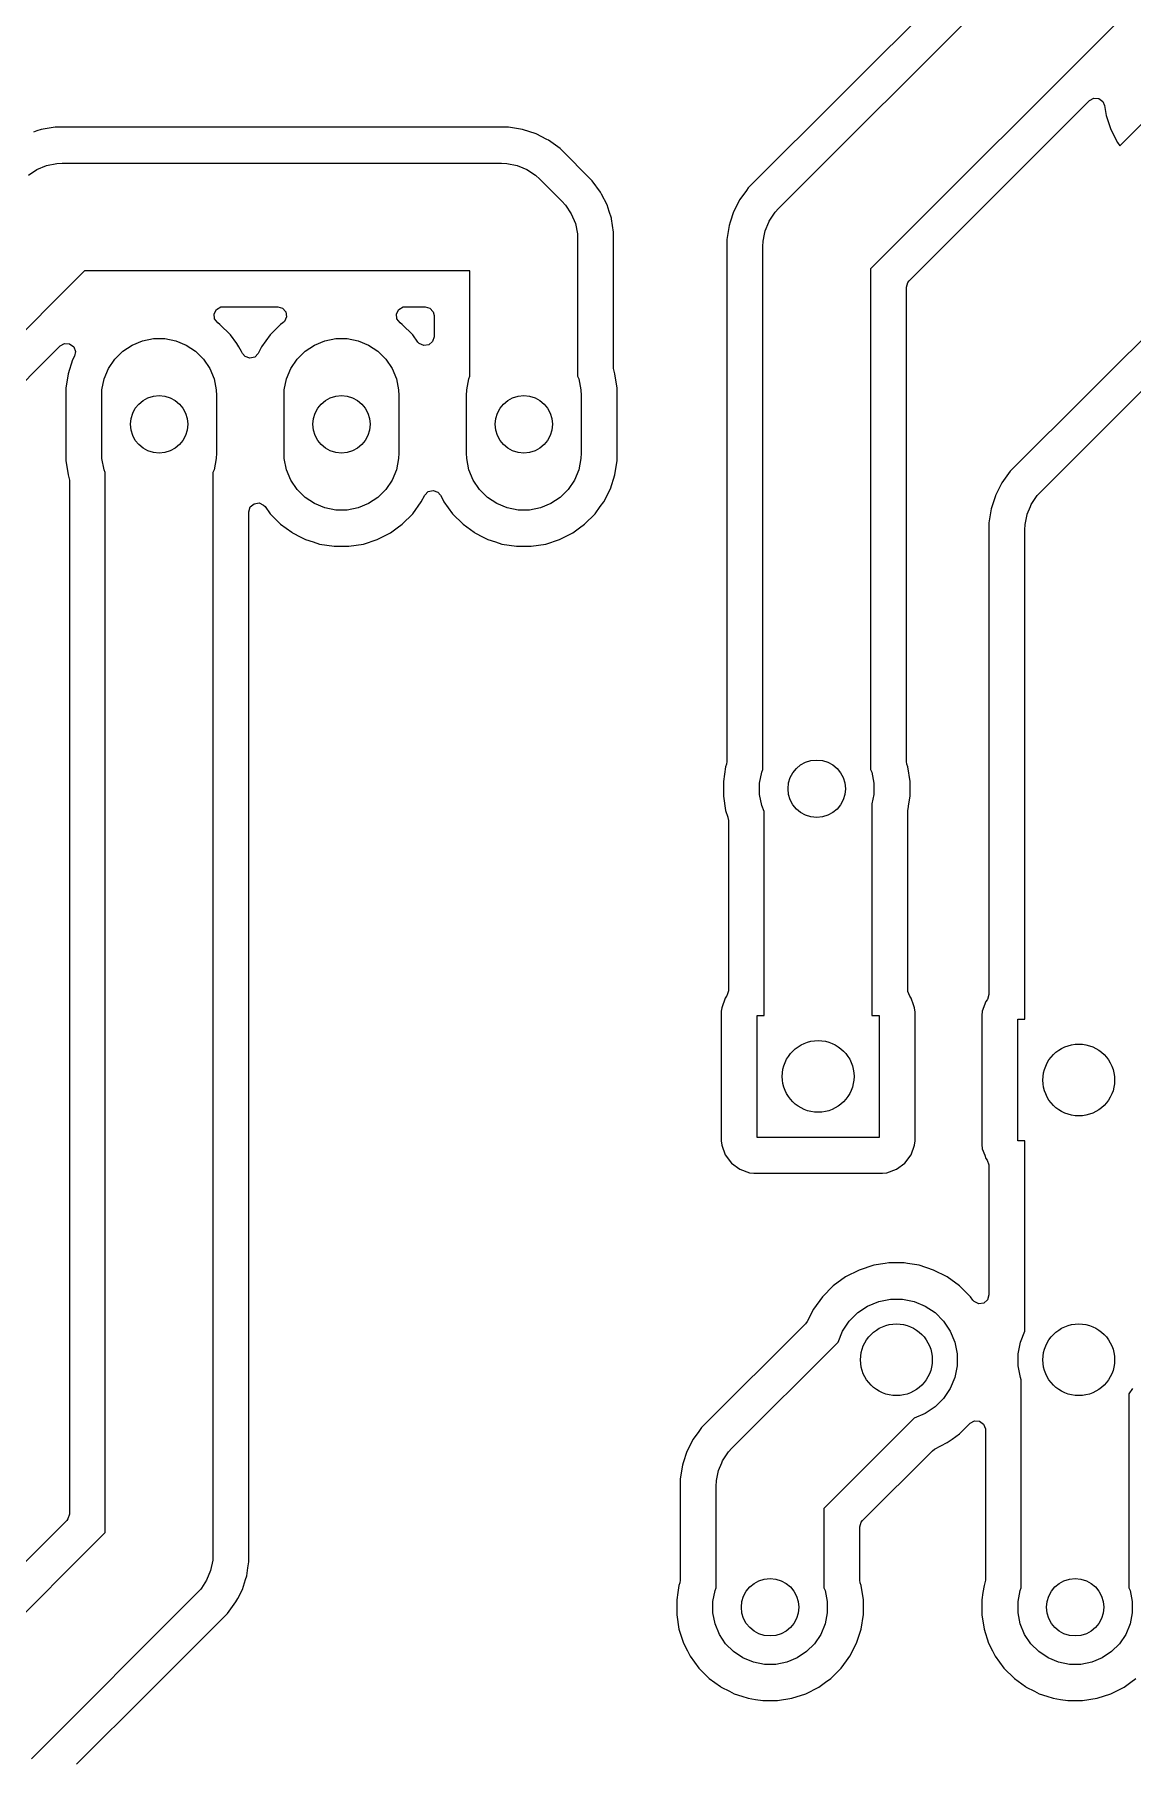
# Model space of a CAD drawing. Header units: millimetres. Extents: x 95 to 195, y -140 to -40.
# Drawn here: x 142.85 to 158.15, y -125.3 to -101.23 of the extents above; entities that cross this region are included whole.
import ezdxf

# ---------------------------------------------------------------- set-up
doc = ezdxf.new("R2010")
doc.units = ezdxf.units.MM
doc.layers.add('B.Cu', color=153, linetype='CONTINUOUS', true_color=0x4d7fc4)

msp = doc.modelspace()

# ---------------------------------------------------------------- linework, layer by layer
at = {"layer": 'B.Cu', "linetype": 'CONTINUOUS'}
for p, q in [((171.015352, -92.746173), (156.446174, -107.315351)), ((156.86967, -107.59967), (171.29967, -93.16967)), ((156.985351, -99.176174), (152.796174, -103.365351)), ((153.21967, -103.64967), (157.26967, -99.59967)), ((158.11066, -100.88), (154.5, -104.49066)), ((155.859493, -103.838981), (157.550047, -102.148426)), ((157.550047, -102.148426), (157.611368, -102.114943)), ((157.611368, -102.114943), (157.68106, -102.119927)), ((157.68106, -102.119927), (157.736993, -102.161799)), ((157.736993, -102.161799), (157.760199, -102.216711)), ((157.760199, -102.216711), (157.782009, -102.354417)), ((143.141578, -102.5195), (142.947172, -102.550291)), ((143.141583, -102.5195), (143.141578, -102.5195)), ((143.338416, -102.5195), (143.141583, -102.5195)), ((149.458417, -102.5195), (143.338416, -102.5195)), ((149.458422, -102.5195), (149.458417, -102.5195)), ((149.652826, -102.55029), (149.458422, -102.5195)), ((157.782009, -102.354417), (157.845244, -102.549031)), ((157.970524, -102.775922), (158.337101, -102.409344)), ((142.886348, -102.570054), (142.83927, -102.585351)), ((142.947172, -102.550291), (142.886348, -102.570053)), ((142.886348, -102.570053), (142.886348, -102.570054)), ((149.84003, -102.611117), (149.652826, -102.55029)), ((149.992052, -102.688577), (149.84003, -102.611117)), ((150.015405, -102.700476), (149.992052, -102.688577)), ((150.174646, -102.816172), (150.015405, -102.700476)), ((157.845244, -102.549031), (157.938141, -102.73135)), ((157.938141, -102.73135), (157.938147, -102.731359)), ((157.938147, -102.731359), (157.970523, -102.775921)), ((157.970523, -102.775921), (157.970524, -102.775922)), ((143.022286, -103.052295), (143.166487, -103.023611)), ((143.166487, -103.023611), (143.24, -103.02)), ((143.24, -103.02), (149.36, -103.02)), ((149.36, -103.02), (149.433513, -103.023611)), ((149.433513, -103.023611), (149.577713, -103.052294)), ((150.623828, -103.265354), (150.174646, -102.816172)), ((142.769108, -103.186966), (142.886452, -103.108559)), ((142.886452, -103.108559), (143.022286, -103.052295)), ((149.577713, -103.052294), (149.657283, -103.085253)), ((149.657283, -103.085253), (149.713548, -103.108559)), ((149.713548, -103.108559), (149.830892, -103.186966)), ((149.830892, -103.186966), (149.835795, -103.190242)), ((149.835795, -103.190242), (149.89033, -103.23967)), ((149.89033, -103.23967), (150.20033, -103.54967)), ((150.739524, -103.424595), (150.623828, -103.265354)), ((150.753268, -103.451569), (150.739524, -103.424595)), ((150.828884, -103.599973), (150.753268, -103.451569)), ((152.771178, -103.399755), (152.680476, -103.524594)), ((152.796172, -103.365354), (152.771178, -103.399755)), ((152.796174, -103.365352), (152.796172, -103.365354)), ((152.796174, -103.365351), (152.796174, -103.365352)), ((150.20033, -103.54967), (150.249758, -103.604205)), ((150.249758, -103.604205), (150.331441, -103.726452)), ((150.331441, -103.726452), (150.387705, -103.862286)), ((150.828884, -103.599974), (150.828884, -103.599973)), ((150.859053, -103.692826), (150.828884, -103.599974)), ((150.889709, -103.787174), (150.859053, -103.692826)), ((152.591117, -103.699971), (152.545256, -103.841116)), ((152.680476, -103.524594), (152.591117, -103.699971)), ((153.088559, -103.826452), (153.170242, -103.704205)), ((153.170242, -103.704205), (153.21967, -103.64967)), ((150.387705, -103.862286), (150.416389, -104.006487)), ((150.890987, -103.795244), (150.889709, -103.787174)), ((150.9205, -103.981577), (150.890987, -103.795244)), ((150.9205, -105.880498), (150.9205, -103.981577)), ((152.53029, -103.887173), (152.4995, -104.081577)), ((152.545256, -103.841116), (152.53029, -103.887173)), ((153.023196, -104.008028), (153.032294, -103.962287)), ((153.032294, -103.962287), (153.082485, -103.841116)), ((153.082485, -103.841116), (153.088559, -103.826452)), ((155.036819, -104.661655), (155.859493, -103.838981)), ((150.416389, -104.006487), (150.42, -104.08)), ((150.42, -104.08), (150.42, -105.990226)), ((152.4995, -104.081577), (152.4995, -111.360498)), ((153, -104.18), (153.003611, -104.106487)), ((153, -111.470226), (153, -104.18)), ((153.003611, -104.106487), (153.023196, -104.008028)), ((143.55066, -104.52), (141.09033, -106.98033)), ((148.92, -104.52), (143.55066, -104.52)), ((148.92, -105.990226), (148.92, -104.52)), ((154.5, -104.49066), (154.5, -111.470226)), ((155.0005, -104.749336), (155.020185, -104.682297)), ((155.020185, -104.682297), (155.036819, -104.661655)), ((155.0005, -111.360498), (155.0005, -104.749336)), ((145.356621, -105.119875), (145.389226, -105.05808)), ((145.3626, -105.189489), (145.356621, -105.119875)), ((145.405266, -105.244818), (145.3626, -105.189489)), ((145.389226, -105.05808), (145.450065, -105.023723)), ((145.450065, -105.023723), (145.478151, -105.0205)), ((145.478151, -105.0205), (146.241849, -105.0205)), ((146.241849, -105.0205), (146.308888, -105.040185)), ((146.308888, -105.040185), (146.354643, -105.092989)), ((146.364587, -105.162147), (146.335562, -105.225703)), ((146.354643, -105.092989), (146.364587, -105.162147)), ((147.896621, -105.119875), (147.929226, -105.05808)), ((147.9026, -105.189489), (147.896621, -105.119875)), ((147.945266, -105.244818), (147.9026, -105.189489)), ((147.929226, -105.05808), (147.990065, -105.023723)), ((147.990065, -105.023723), (148.018151, -105.0205)), ((148.018151, -105.0205), (148.2955, -105.0205)), ((148.2955, -105.0205), (148.362539, -105.040185)), ((148.362539, -105.040185), (148.408294, -105.092989)), ((148.408294, -105.092989), (148.4195, -105.1445)), ((148.4195, -105.1445), (148.4195, -105.440668)), ((145.437213, -105.268028), (145.405266, -105.244818)), ((145.581971, -105.412786), (145.437213, -105.268028)), ((145.670313, -105.534381), (145.581971, -105.412786)), ((146.138028, -105.412786), (146.017715, -105.578386)), ((146.282786, -105.268028), (146.138028, -105.412786)), ((146.314734, -105.244818), (146.282786, -105.268028)), ((146.335562, -105.225703), (146.314734, -105.244818)), ((147.977213, -105.268028), (147.945266, -105.244818)), ((148.121967, -105.412782), (147.977213, -105.268028)), ((148.121971, -105.412787), (148.121967, -105.412782)), ((148.195182, -105.513553), (148.121971, -105.412787)), ((141.374646, -107.403828), (143.212529, -105.565944)), ((143.212529, -105.565944), (143.27385, -105.532461)), ((143.27385, -105.532461), (143.343542, -105.537445)), ((143.343542, -105.537445), (143.399475, -105.579317)), ((143.399475, -105.579317), (143.423892, -105.644781)), ((143.423892, -105.644781), (143.410693, -105.709921)), ((143.971592, -105.752485), (144.082485, -105.641592)), ((144.082485, -105.641592), (144.212883, -105.554463)), ((144.212883, -105.554463), (144.357772, -105.494448)), ((144.357772, -105.494448), (144.511586, -105.463852)), ((144.511586, -105.463852), (144.668414, -105.463852)), ((144.668414, -105.463852), (144.822228, -105.494448)), ((144.822228, -105.494448), (144.967117, -105.554463)), ((144.967117, -105.554463), (145.097515, -105.641592)), ((145.097515, -105.641592), (145.208408, -105.752485)), ((145.702287, -105.57839), (145.670313, -105.534381)), ((145.736115, -105.644781), (145.702287, -105.57839)), ((145.749515, -105.67108), (145.736115, -105.644781)), ((145.788554, -105.716134), (145.749515, -105.67108)), ((145.970485, -105.67108), (145.92251, -105.721876)), ((146.017715, -105.578386), (145.970485, -105.67108)), ((146.511592, -105.752485), (146.622485, -105.641592)), ((146.622485, -105.641592), (146.752883, -105.554463)), ((146.752883, -105.554463), (146.897772, -105.494448)), ((146.897772, -105.494448), (147.051586, -105.463852)), ((147.051586, -105.463852), (147.208414, -105.463852)), ((147.208414, -105.463852), (147.362228, -105.494448)), ((147.362228, -105.494448), (147.507117, -105.554463)), ((147.507117, -105.554463), (147.637515, -105.641592)), ((147.637515, -105.641592), (147.748408, -105.752485)), ((148.214297, -105.534381), (148.195182, -105.513553)), ((148.277853, -105.563406), (148.214297, -105.534381)), ((148.347011, -105.553462), (148.277853, -105.563406)), ((148.399815, -105.507707), (148.347011, -105.553462)), ((148.4195, -105.440668), (148.399815, -105.507707)), ((143.384782, -105.760773), (143.321522, -105.955465)), ((143.410693, -105.709921), (143.384782, -105.760773)), ((143.824448, -106.027772), (143.884463, -105.882883)), ((143.884463, -105.882883), (143.971592, -105.752485)), ((145.208408, -105.752485), (145.295537, -105.882883)), ((145.295537, -105.882883), (145.355552, -106.027772)), ((145.854689, -105.738671), (145.788554, -105.716134)), ((145.92251, -105.721876), (145.854689, -105.738671)), ((146.364448, -106.027772), (146.424463, -105.882883)), ((146.424463, -105.882883), (146.511592, -105.752485)), ((147.748408, -105.752485), (147.835537, -105.882883)), ((147.835537, -105.882883), (147.895552, -106.027772)), ((150.926569, -105.918816), (150.9205, -105.880498)), ((143.321522, -105.955465), (143.2895, -106.157648)), ((143.2895, -106.157648), (143.2895, -107.162351)), ((143.793852, -106.181586), (143.824448, -106.027772)), ((145.355552, -106.027772), (145.386148, -106.181586)), ((146.333852, -106.181586), (146.364448, -106.027772)), ((147.895552, -106.027772), (147.926148, -106.181586)), ((148.873852, -106.181586), (148.904448, -106.027772)), ((148.904448, -106.027772), (148.92, -105.990226)), ((150.42, -105.990226), (150.435552, -106.027772)), ((150.435552, -106.027772), (150.466148, -106.181586)), ((150.938477, -105.955466), (150.926569, -105.918816)), ((150.9705, -106.157648), (150.938477, -105.955466)), ((150.9705, -107.162352), (150.9705, -106.157648)), ((143.79, -106.26), (143.793852, -106.181586)), ((143.79, -107.06), (143.79, -106.26)), ((145.386148, -106.181586), (145.39, -106.26)), ((145.39, -106.26), (145.39, -107.06)), ((146.33, -106.26), (146.333852, -106.181586)), ((146.33, -107.06), (146.33, -106.26)), ((147.926148, -106.181586), (147.93, -106.26)), ((147.93, -106.26), (147.93, -107.06)), ((148.87, -106.26), (148.873852, -106.181586)), ((148.87, -107.06), (148.87, -106.26)), ((150.466148, -106.181586), (150.47, -106.26)), ((150.47, -106.26), (150.47, -107.06)), ((143.793852, -107.138414), (143.79, -107.06)), ((145.39, -107.06), (145.386148, -107.138414)), ((146.333852, -107.138414), (146.33, -107.06)), ((147.93, -107.06), (147.926148, -107.138414)), ((148.873852, -107.138414), (148.87, -107.06)), ((150.47, -107.06), (150.466148, -107.138414)), ((143.2895, -107.162351), (143.321522, -107.36453)), ((143.824448, -107.292228), (143.793852, -107.138414)), ((143.84, -107.329773), (143.824448, -107.292228)), ((143.84, -122.10934), (143.84, -107.329773)), ((145.355552, -107.292228), (145.34, -107.329773)), ((145.34, -107.329773), (145.34, -122.42)), ((145.386148, -107.138414), (145.355552, -107.292228)), ((146.364448, -107.292228), (146.333852, -107.138414)), ((146.424463, -107.437117), (146.364448, -107.292228)), ((147.895552, -107.292228), (147.835537, -107.437117)), ((147.926148, -107.138414), (147.895552, -107.292228)), ((148.904448, -107.292228), (148.873852, -107.138414)), ((148.964463, -107.437117), (148.904448, -107.292228)), ((150.435552, -107.292228), (150.375537, -107.437117)), ((150.466148, -107.138414), (150.435552, -107.292228)), ((150.938477, -107.364534), (150.9705, -107.162352)), ((156.446172, -107.315354), (156.399586, -107.379474)), ((156.446174, -107.315352), (156.446172, -107.315354)), ((156.446174, -107.315351), (156.446174, -107.315352)), ((143.321522, -107.36453), (143.321522, -107.364531)), ((143.321522, -107.364531), (143.333431, -107.401182)), ((143.333431, -107.401182), (143.3395, -107.4395)), ((143.3395, -107.4395), (143.3395, -121.850664)), ((146.511592, -107.567515), (146.424463, -107.437117)), ((146.622485, -107.678408), (146.511592, -107.567515)), ((147.748408, -107.567515), (147.637515, -107.678408)), ((147.835537, -107.437117), (147.748408, -107.567515)), ((148.289516, -107.648917), (148.337489, -107.598123)), ((148.337489, -107.598123), (148.40531, -107.581328)), ((148.40531, -107.581328), (148.471445, -107.603865)), ((149.051592, -107.567515), (148.964463, -107.437117)), ((149.162485, -107.678408), (149.051592, -107.567515)), ((150.288408, -107.567515), (150.177515, -107.678408)), ((150.375537, -107.437117), (150.288408, -107.567515)), ((150.782287, -107.74161), (150.87522, -107.559219)), ((150.87522, -107.559219), (150.938477, -107.364534)), ((156.330476, -107.474594), (156.240669, -107.650851)), ((156.399586, -107.379474), (156.330476, -107.474594)), ((156.820242, -107.654205), (156.86967, -107.59967)), ((145.8405, -107.879331), (145.860185, -107.812292)), ((145.860185, -107.812292), (145.912989, -107.766537)), ((145.912989, -107.766537), (145.982147, -107.756593)), ((145.982147, -107.756593), (146.045703, -107.785618)), ((146.045703, -107.785618), (146.064819, -107.806446)), ((146.064819, -107.806446), (146.138034, -107.907219)), ((146.752883, -107.765537), (146.622485, -107.678408)), ((146.897772, -107.825552), (146.752883, -107.765537)), ((147.051586, -107.856148), (146.897772, -107.825552)), ((147.362228, -107.825552), (147.208414, -107.856148)), ((147.507117, -107.765537), (147.362228, -107.825552)), ((147.637515, -107.678408), (147.507117, -107.765537)), ((148.121971, -107.907213), (148.242284, -107.741614)), ((148.242284, -107.741614), (148.242285, -107.741613)), ((148.242285, -107.741613), (148.242287, -107.74161)), ((148.242287, -107.74161), (148.289516, -107.648917)), ((148.471445, -107.603865), (148.510483, -107.648917)), ((148.510483, -107.648917), (148.554348, -107.735006)), ((148.554348, -107.735006), (148.557715, -107.741614)), ((148.557715, -107.741614), (148.678028, -107.907213)), ((149.292883, -107.765537), (149.162485, -107.678408)), ((149.437772, -107.825552), (149.292883, -107.765537)), ((149.591586, -107.856148), (149.437772, -107.825552)), ((149.902228, -107.825552), (149.748414, -107.856148)), ((150.047117, -107.765537), (149.902228, -107.825552)), ((150.177515, -107.678408), (150.047117, -107.765537)), ((150.661971, -107.907213), (150.735181, -107.806446)), ((150.735181, -107.806446), (150.782287, -107.74161)), ((156.180291, -107.837172), (156.1495, -108.031577)), ((156.239608, -107.654612), (156.180291, -107.837169)), ((156.180291, -107.837169), (156.180291, -107.837172)), ((156.240669, -107.650851), (156.239608, -107.654612)), ((156.682294, -107.912287), (156.726135, -107.806446)), ((156.726135, -107.806446), (156.738559, -107.776452)), ((156.738559, -107.776452), (156.820242, -107.654205)), ((145.8405, -122.518422), (145.8405, -107.879331)), ((146.138034, -107.907219), (146.282786, -108.051971)), ((146.282786, -108.051971), (146.437749, -108.164556)), ((147.208414, -107.856148), (147.051586, -107.856148)), ((147.90459, -108.104732), (147.977213, -108.051971)), ((147.977213, -108.051971), (147.977215, -108.051968)), ((147.977215, -108.051968), (147.977219, -108.051966)), ((147.977219, -108.051966), (148.121966, -107.907219)), ((148.121966, -107.907219), (148.121968, -107.907215)), ((148.121968, -107.907215), (148.121971, -107.907213)), ((148.678028, -107.907213), (148.822786, -108.051971)), ((148.822786, -108.051971), (148.977749, -108.164556)), ((149.748414, -107.856148), (149.591586, -107.856148)), ((150.44459, -108.104732), (150.517213, -108.051971)), ((150.517213, -108.051971), (150.517215, -108.051968)), ((150.517215, -108.051968), (150.517219, -108.051966)), ((150.517219, -108.051966), (150.661966, -107.907219)), ((150.661966, -107.907219), (150.661968, -107.907215)), ((150.661968, -107.907215), (150.661971, -107.907213)), ((156.1495, -108.031577), (156.1495, -114.608561)), ((156.65, -108.13), (156.653611, -108.056487)), ((156.653611, -108.056487), (156.681215, -107.917713)), ((156.681215, -107.917713), (156.682294, -107.912287)), ((146.437749, -108.164556), (146.44839, -108.172287)), ((146.44839, -108.172287), (146.564607, -108.231503)), ((146.564607, -108.231503), (146.630776, -108.265218)), ((146.630776, -108.265218), (146.630778, -108.265218)), ((146.630778, -108.265218), (146.630781, -108.26522)), ((146.630781, -108.26522), (146.735137, -108.299127)), ((146.735137, -108.299127), (146.825465, -108.328477)), ((147.434534, -108.328477), (147.629219, -108.26522)), ((147.629219, -108.26522), (147.81161, -108.172287)), ((147.81161, -108.172287), (147.90459, -108.104732)), ((148.977749, -108.164556), (148.98839, -108.172287)), ((148.98839, -108.172287), (149.104607, -108.231503)), ((149.104607, -108.231503), (149.170776, -108.265218)), ((149.170776, -108.265218), (149.170778, -108.265218)), ((149.170778, -108.265218), (149.170781, -108.26522)), ((149.170781, -108.26522), (149.275137, -108.299127)), ((149.275137, -108.299127), (149.365465, -108.328477)), ((149.974534, -108.328477), (150.169219, -108.26522)), ((150.169219, -108.26522), (150.35161, -108.172287)), ((150.35161, -108.172287), (150.44459, -108.104732)), ((156.65, -114.95), (156.65, -108.13)), ((146.825465, -108.328477), (146.926557, -108.344488)), ((146.926557, -108.344488), (147.027648, -108.3605)), ((147.027648, -108.3605), (147.027649, -108.3605)), ((147.027649, -108.3605), (147.232351, -108.3605)), ((147.232351, -108.3605), (147.232352, -108.3605)), ((147.232352, -108.3605), (147.434534, -108.328477)), ((149.365465, -108.328477), (149.466557, -108.344488)), ((149.466557, -108.344488), (149.567648, -108.3605)), ((149.567648, -108.3605), (149.567649, -108.3605)), ((149.567649, -108.3605), (149.772351, -108.3605)), ((149.772351, -108.3605), (149.772352, -108.3605)), ((149.772352, -108.3605), (149.974534, -108.328477)), ((152.481523, -111.435464), (152.4495, -111.637648)), ((152.493431, -111.398816), (152.481523, -111.435464)), ((152.4995, -111.360498), (152.493431, -111.398816)), ((155.006569, -111.398816), (155.0005, -111.360498)), ((155.018477, -111.435466), (155.006569, -111.398816)), ((155.0505, -111.637648), (155.018477, -111.435466)), ((152.4495, -111.637648), (152.4495, -111.842351)), ((152.953852, -111.661586), (152.984448, -111.507772)), ((152.953852, -111.818414), (152.953852, -111.661586)), ((152.984448, -111.507772), (153, -111.470226)), ((154.5, -111.470226), (154.515552, -111.507772)), ((154.515552, -111.507772), (154.546148, -111.661586)), ((154.546148, -111.661586), (154.546148, -111.818414)), ((155.0505, -111.842352), (155.0505, -111.637648)), ((152.4495, -111.842351), (152.481522, -112.04453)), ((152.984448, -111.972228), (152.953852, -111.818414)), ((154.546148, -111.818414), (154.52, -111.949866)), ((155.033529, -111.9495), (155.0505, -111.842352)), ((152.481522, -112.04453), (152.481522, -112.044531)), ((152.481522, -112.044531), (152.481523, -112.044534)), ((152.481523, -112.044534), (152.510858, -112.134819)), ((152.510858, -112.134819), (152.513431, -112.142736)), ((152.513431, -112.142736), (152.5195, -112.181054)), ((153.02, -112.058058), (152.984448, -111.972228)), ((153.02, -114.9), (153.02, -112.058058)), ((154.52, -111.949866), (154.52, -114.9)), ((155.0205, -112.041518), (155.022027, -112.02212)), ((155.0205, -114.558561), (155.0205, -112.041518)), ((155.022027, -112.02212), (155.033529, -111.9495)), ((152.5195, -112.181054), (152.5195, -114.558561)), ((152.5195, -114.558561), (152.499815, -114.6256)), ((155.020816, -114.567408), (155.0205, -114.558561)), ((155.045233, -114.632872), (155.020816, -114.567408)), ((152.425908, -114.792517), (152.420533, -114.842516)), ((152.476202, -114.657671), (152.425908, -114.792517)), ((152.476204, -114.657668), (152.476202, -114.657671)), ((152.494767, -114.632872), (152.476204, -114.657668)), ((152.499815, -114.6256), (152.494767, -114.632872)), ((155.063795, -114.657668), (155.045233, -114.632872)), ((155.063797, -114.657671), (155.063795, -114.657668)), ((155.099272, -114.752786), (155.063797, -114.657671)), ((155.114091, -114.792517), (155.099272, -114.752786)), ((155.120499, -114.852128), (155.114091, -114.792517)), ((156.106202, -114.707671), (156.055908, -114.842517)), ((156.106204, -114.707668), (156.106202, -114.707671)), ((156.124767, -114.682872), (156.106204, -114.707668)), ((156.129815, -114.6756), (156.124767, -114.682872)), ((156.1495, -114.608561), (156.129815, -114.6756)), ((152.419501, -114.852123), (152.4195, -114.852135)), ((152.4195, -114.852135), (152.419501, -116.64787)), ((152.420533, -114.842516), (152.419501, -114.852123)), ((152.92, -116.6), (152.92, -114.9)), ((152.92, -114.9), (153.02, -114.9)), ((154.52, -114.9), (154.62, -114.9)), ((154.62, -114.9), (154.62, -116.6)), ((155.1205, -116.647873), (155.120499, -114.852128)), ((156.049501, -114.902123), (156.0495, -114.902135)), ((156.0495, -114.902135), (156.0495, -116.69787)), ((156.055908, -114.842517), (156.049501, -114.902116)), ((156.049501, -114.902116), (156.049501, -114.902123)), ((156.55, -116.65), (156.55, -114.95)), ((156.55, -114.95), (156.65, -114.95)), ((152.419501, -116.64787), (152.425908, -116.707483)), ((152.425908, -116.707483), (152.476202, -116.842328)), ((154.62, -116.6), (152.92, -116.6)), ((155.063796, -116.842331), (155.114091, -116.707483)), ((155.114091, -116.707483), (155.1205, -116.647873)), ((156.0495, -116.69787), (156.049501, -116.697876)), ((156.049501, -116.697876), (156.055908, -116.757483)), ((156.65, -116.65), (156.55, -116.65)), ((156.65, -119.300199), (156.65, -116.65)), ((152.476202, -116.842328), (152.476206, -116.842335)), ((152.476206, -116.842335), (152.562452, -116.957544)), ((152.562452, -116.957544), (152.562455, -116.957547)), ((152.562455, -116.957547), (152.677664, -117.043793)), ((154.862331, -117.043796), (154.977546, -116.957546)), ((154.977546, -116.957546), (155.063796, -116.842331)), ((156.055908, -116.757483), (156.090229, -116.8495)), ((156.090229, -116.8495), (156.106204, -116.892331)), ((156.106204, -116.892331), (156.124766, -116.917126)), ((156.124766, -116.917126), (156.149184, -116.98259)), ((156.149184, -116.98259), (156.1495, -116.991438)), ((156.1495, -116.991438), (156.1495, -118.795602)), ((152.677664, -117.043793), (152.677671, -117.043797)), ((152.677671, -117.043797), (152.812517, -117.094091)), ((152.812517, -117.094091), (152.812516, -117.094091)), ((152.812516, -117.094091), (152.819444, -117.094835)), ((152.819444, -117.094835), (152.872127, -117.1005)), ((152.872127, -117.1005), (154.667872, -117.100499)), ((154.667872, -117.100499), (154.727483, -117.094091)), ((154.727483, -117.094091), (154.862331, -117.043796)), ((154.54376, -118.382753), (154.341585, -118.448444)), ((154.705042, -118.357208), (154.54376, -118.382753)), ((154.753713, -118.3495), (154.705042, -118.357208)), ((154.966287, -118.3495), (154.753713, -118.3495)), ((155.014957, -118.357208), (154.966287, -118.3495)), ((155.17624, -118.382753), (155.014957, -118.357208)), ((155.176241, -118.382753), (155.17624, -118.382753)), ((155.176243, -118.382754), (155.176241, -118.382753)), ((155.378412, -118.448443), (155.176243, -118.382754)), ((153.980213, -118.66989), (153.82989, -118.820213)), ((154.152179, -118.544951), (153.980213, -118.66989)), ((154.341585, -118.448444), (154.152179, -118.544951)), ((155.378413, -118.448443), (155.378412, -118.448443)), ((155.378414, -118.448444), (155.378413, -118.448443)), ((155.56782, -118.544951), (155.378414, -118.448444)), ((155.739786, -118.66989), (155.56782, -118.544951)), ((155.890105, -118.820209), (155.739786, -118.66989)), ((153.82989, -118.820213), (153.704951, -118.99218)), ((154.459313, -118.950367), (154.613258, -118.886601)), ((154.613258, -118.886601), (154.776685, -118.854093)), ((154.776685, -118.854093), (154.943315, -118.854093)), ((154.943315, -118.854093), (155.106742, -118.886601)), ((155.106742, -118.886601), (155.260687, -118.950367)), ((155.925182, -118.868488), (155.890105, -118.820209)), ((155.944297, -118.889315), (155.925182, -118.868488)), ((156.007853, -118.91834), (155.944297, -118.889315)), ((156.077011, -118.908396), (156.007853, -118.91834)), ((156.129815, -118.862641), (156.077011, -118.908396)), ((156.1495, -118.795602), (156.129815, -118.862641)), ((153.704951, -118.99218), (153.615806, -119.167136)), ((154.202941, -119.160766), (154.320766, -119.042941)), ((154.320766, -119.042941), (154.459313, -118.950367)), ((155.260687, -118.950367), (155.399234, -119.042941)), ((155.399234, -119.042941), (155.517059, -119.160766)), ((153.593002, -119.198522), (152.146174, -120.645351)), ((153.615806, -119.167136), (153.593002, -119.198522)), ((154.046967, -119.452372), (154.110367, -119.299313)), ((154.110367, -119.299313), (154.202941, -119.160766)), ((155.517059, -119.160766), (155.609633, -119.299313)), ((155.609633, -119.299313), (155.673399, -119.453258)), ((156.586601, -119.453258), (156.65, -119.300199)), ((152.56967, -120.92967), (154.046967, -119.452372)), ((155.673399, -119.453258), (155.705907, -119.616685)), ((155.705907, -119.616685), (155.705907, -119.783315)), ((156.554093, -119.616685), (156.586601, -119.453258)), ((156.554093, -119.783315), (156.554093, -119.616685)), ((155.705907, -119.783315), (155.673399, -119.946742)), ((156.586601, -119.946742), (156.554093, -119.783315)), ((155.609633, -120.100687), (155.517059, -120.239234)), ((155.673399, -119.946742), (155.609633, -120.100687)), ((156.6, -119.97909), (156.586601, -119.946742)), ((156.6, -122.880226), (156.6, -119.97909)), ((158.149633, -120.100687), (158.1, -120.174968)), ((155.399234, -120.357059), (155.260687, -120.449633)), ((155.517059, -120.239234), (155.399234, -120.357059)), ((158.1, -120.174968), (158.1, -122.880226)), ((155.107627, -120.513032), (153.85, -121.77066)), ((155.260687, -120.449633), (155.107627, -120.513032)), ((155.739792, -120.730104), (155.887819, -120.582077)), ((155.887819, -120.582077), (155.949142, -120.548592)), ((155.949142, -120.548592), (156.018834, -120.553576)), ((156.018834, -120.553576), (156.074767, -120.595448)), ((156.074767, -120.595448), (156.099184, -120.660912)), ((152.030476, -120.804594), (151.941117, -120.979971)), ((152.105908, -120.700772), (152.030476, -120.804594)), ((152.146172, -120.645354), (152.105908, -120.700772)), ((152.146174, -120.645351), (152.146172, -120.645354)), ((155.567816, -120.855051), (155.637265, -120.804594)), ((155.637265, -120.804594), (155.739786, -120.730109)), ((155.739786, -120.730109), (155.739788, -120.730106)), ((155.739788, -120.730106), (155.739792, -120.730104)), ((156.099184, -120.660912), (156.0995, -120.669758)), ((156.0995, -120.669758), (156.0995, -122.770498)), ((151.941117, -120.979971), (151.89063, -121.135354)), ((152.438559, -121.106452), (152.520242, -120.984205)), ((152.520242, -120.984205), (152.56967, -120.92967)), ((154.386814, -121.941658), (155.361476, -120.966996)), ((155.361476, -120.966996), (155.392858, -120.944196)), ((155.392858, -120.944196), (155.567816, -120.855051)), ((151.880291, -121.167172), (151.8495, -121.361577)), ((151.880292, -121.167166), (151.880291, -121.167172)), ((151.890629, -121.135356), (151.880292, -121.167166)), ((151.89063, -121.135354), (151.890629, -121.135356)), ((152.354769, -121.380664), (152.382294, -121.242287)), ((152.382294, -121.242287), (152.426587, -121.135356)), ((152.426587, -121.135356), (152.438559, -121.106452)), ((151.8495, -121.361577), (151.8495, -122.770498)), ((152.35, -121.46), (152.353611, -121.386487)), ((152.35, -122.880226), (152.35, -121.46)), ((152.353611, -121.386487), (152.354769, -121.380664)), ((153.85, -121.77066), (153.85, -122.880226)), ((143.303181, -121.938345), (141.798345, -123.443181)), ((143.319815, -121.917703), (143.303181, -121.938345)), ((143.3395, -121.850664), (143.319815, -121.917703)), ((154.3505, -122.029335), (154.370185, -121.962296)), ((154.3505, -122.770498), (154.3505, -122.029335)), ((154.370185, -121.962296), (154.386814, -121.941658)), ((141.96934, -123.98), (143.84, -122.10934)), ((145.336389, -122.493513), (145.307705, -122.637714)), ((145.34, -122.42), (145.336389, -122.493513)), ((145.827579, -122.599999), (145.8405, -122.518422)), ((145.307705, -122.637714), (145.251441, -122.773548)), ((145.748884, -122.900025), (145.792872, -122.764646)), ((145.792872, -122.764646), (145.809709, -122.712827)), ((145.809709, -122.712827), (145.827579, -122.599999)), ((145.12033, -122.95033), (142.81033, -125.26033)), ((145.169758, -122.895795), (145.12033, -122.95033)), ((145.178412, -122.882843), (145.169758, -122.895795)), ((145.251441, -122.773548), (145.178412, -122.882843)), ((145.684418, -123.026547), (145.748884, -122.900025)), ((151.816238, -122.941971), (151.7995, -123.047648)), ((151.831523, -122.845464), (151.816238, -122.941971)), ((151.843431, -122.808816), (151.831523, -122.845464)), ((151.8495, -122.770498), (151.843431, -122.808816)), ((152.303852, -123.071586), (152.334448, -122.917772)), ((152.334448, -122.917772), (152.35, -122.880226)), ((153.85, -122.880226), (153.865552, -122.917772)), ((153.865552, -122.917772), (153.896148, -123.071586)), ((154.356569, -122.808816), (154.3505, -122.770498)), ((154.368477, -122.845466), (154.356569, -122.808816)), ((154.4005, -123.047648), (154.368477, -122.845466)), ((156.066238, -122.941971), (156.0495, -123.047648)), ((156.081523, -122.845464), (156.066238, -122.941971)), ((156.093431, -122.808816), (156.081523, -122.845464)), ((156.0995, -122.770498), (156.093431, -122.808816)), ((156.553852, -123.071586), (156.584448, -122.917772)), ((156.584448, -122.917772), (156.6, -122.880226)), ((158.1, -122.880226), (158.115552, -122.917772)), ((158.115552, -122.917772), (158.146148, -123.071586)), ((144.455825, -124.322649), (145.543828, -123.234646)), ((145.543828, -123.234646), (145.659524, -123.075405)), ((145.659524, -123.075405), (145.684418, -123.026547)), ((151.7995, -123.047648), (151.7995, -123.252352)), ((152.303852, -123.228414), (152.303852, -123.071586)), ((152.334448, -123.382228), (152.303852, -123.228414)), ((153.896148, -123.228414), (153.865552, -123.382228)), ((153.896148, -123.071586), (153.896148, -123.228414)), ((154.4005, -123.252352), (154.4005, -123.047648)), ((156.0495, -123.047648), (156.0495, -123.252352)), ((156.553852, -123.228414), (156.553852, -123.071586)), ((156.584448, -123.382228), (156.553852, -123.228414)), ((158.146148, -123.228414), (158.115552, -123.382228)), ((158.146148, -123.071586), (158.146148, -123.228414)), ((151.7995, -123.252352), (151.79992, -123.255001)), ((151.79992, -123.255001), (151.831522, -123.454534)), ((151.831522, -123.454534), (151.894781, -123.649223)), ((152.394463, -123.527117), (152.334448, -123.382228)), ((153.865552, -123.382228), (153.805537, -123.527117)), ((154.30522, -123.649219), (154.368477, -123.454534)), ((154.368477, -123.454534), (154.4005, -123.252352)), ((156.0495, -123.252352), (156.04992, -123.255001)), ((156.04992, -123.255001), (156.081522, -123.454534)), ((156.081522, -123.454534), (156.144781, -123.649223)), ((156.644463, -123.527117), (156.584448, -123.382228)), ((158.115552, -123.382228), (158.055537, -123.527117)), ((151.894781, -123.649223), (151.949331, -123.756282)), ((152.481592, -123.657515), (152.394463, -123.527117)), ((152.592485, -123.768408), (152.481592, -123.657515)), ((153.718408, -123.657515), (153.607515, -123.768408)), ((153.805537, -123.527117), (153.718408, -123.657515)), ((154.212287, -123.83161), (154.30522, -123.649219)), ((156.144781, -123.649223), (156.199331, -123.756282)), ((156.731592, -123.657515), (156.644463, -123.527117)), ((156.842485, -123.768408), (156.731592, -123.657515)), ((157.968408, -123.657515), (157.857515, -123.768408)), ((158.055537, -123.527117), (157.968408, -123.657515)), ((151.949331, -123.756282), (151.972676, -123.802099)), ((151.972676, -123.802099), (151.987715, -123.831613)), ((151.987715, -123.831613), (152.108028, -123.997213)), ((152.722883, -123.855537), (152.592485, -123.768408)), ((152.867772, -123.915552), (152.722883, -123.855537)), ((153.021586, -123.946148), (152.867772, -123.915552)), ((153.178414, -123.946148), (153.021586, -123.946148)), ((153.332228, -123.915552), (153.178414, -123.946148)), ((153.477117, -123.855537), (153.332228, -123.915552)), ((153.607515, -123.768408), (153.477117, -123.855537)), ((154.091971, -123.997213), (154.166683, -123.894379)), ((154.166683, -123.894379), (154.212287, -123.83161)), ((156.199331, -123.756282), (156.222676, -123.802099)), ((156.222676, -123.802099), (156.237715, -123.831613)), ((156.237715, -123.831613), (156.358028, -123.997213)), ((156.972883, -123.855537), (156.842485, -123.768408)), ((157.117772, -123.915552), (156.972883, -123.855537)), ((157.271586, -123.946148), (157.117772, -123.915552)), ((157.428414, -123.946148), (157.271586, -123.946148)), ((157.582228, -123.915552), (157.428414, -123.946148)), ((157.727117, -123.855537), (157.582228, -123.915552)), ((157.857515, -123.768408), (157.727117, -123.855537)), ((152.108028, -123.997213), (152.252786, -124.141971)), ((152.252786, -124.141971), (152.407749, -124.254556)), ((153.78161, -124.262287), (153.87459, -124.194732)), ((153.87459, -124.194732), (153.947213, -124.141971)), ((153.947213, -124.141971), (153.947215, -124.141968)), ((153.947215, -124.141968), (153.947219, -124.141966)), ((153.947219, -124.141966), (154.091966, -123.997219)), ((154.091966, -123.997219), (154.091968, -123.997215)), ((154.091968, -123.997215), (154.091971, -123.997213)), ((156.358028, -123.997213), (156.502786, -124.141971)), ((156.502786, -124.141971), (156.657749, -124.254556)), ((158.03161, -124.262287), (158.12459, -124.194732)), ((158.12459, -124.194732), (158.197213, -124.141971)), ((143.440655, -125.337819), (144.455825, -124.322649)), ((152.407749, -124.254556), (152.41839, -124.262287)), ((152.41839, -124.262287), (152.534607, -124.321503)), ((152.534607, -124.321503), (152.600776, -124.355218)), ((152.600776, -124.355218), (152.600778, -124.355218)), ((152.600778, -124.355218), (152.600781, -124.35522)), ((152.600781, -124.35522), (152.705137, -124.389127)), ((152.705137, -124.389127), (152.795465, -124.418477)), ((152.795465, -124.418477), (152.896557, -124.434488)), ((152.896557, -124.434488), (152.997648, -124.4505)), ((152.997648, -124.4505), (152.997649, -124.4505)), ((152.997649, -124.4505), (153.202351, -124.4505)), ((153.202351, -124.4505), (153.202352, -124.4505)), ((153.202352, -124.4505), (153.404534, -124.418477)), ((153.404534, -124.418477), (153.599219, -124.35522)), ((153.599219, -124.35522), (153.78161, -124.262287)), ((156.657749, -124.254556), (156.66839, -124.262287)), ((156.66839, -124.262287), (156.784607, -124.321503)), ((156.784607, -124.321503), (156.850776, -124.355218)), ((156.850776, -124.355218), (156.850778, -124.355218)), ((156.850778, -124.355218), (156.850781, -124.35522)), ((156.850781, -124.35522), (156.955137, -124.389127)), ((156.955137, -124.389127), (157.045465, -124.418477)), ((157.045465, -124.418477), (157.146557, -124.434488)), ((157.146557, -124.434488), (157.247648, -124.4505)), ((157.247648, -124.4505), (157.247649, -124.4505)), ((157.247649, -124.4505), (157.452351, -124.4505)), ((157.452351, -124.4505), (157.452352, -124.4505)), ((157.452352, -124.4505), (157.654534, -124.418477)), ((157.654534, -124.418477), (157.849219, -124.35522)), ((157.849219, -124.35522), (158.03161, -124.262287))]:
    msp.add_line(p, q, dxfattribs=at)
at = {"layer": 'B.Cu'}
for centre, radius in [((144.59, -106.66), 0.4), ((144.59, -106.66), 0.4), ((144.59, -106.66), 0.4), ((147.13, -106.66), 0.4), ((147.13, -106.66), 0.4), ((147.13, -106.66), 0.4), ((149.67, -106.66), 0.4), ((149.67, -106.66), 0.4), ((149.67, -106.66), 0.4), ((153.75, -111.74), 0.4), ((153.75, -111.74), 0.4), ((153.75, -111.74), 0.4), ((153.77, -115.75), 0.5), ((153.77, -115.75), 0.5), ((153.77, -115.75), 0.5), ((157.4, -115.8), 0.5), ((157.4, -115.8), 0.5), ((157.4, -115.8), 0.5), ((154.86, -119.7), 0.5), ((154.86, -119.7), 0.5), ((154.86, -119.7), 0.5), ((157.4, -119.7), 0.5), ((157.4, -119.7), 0.5), ((157.4, -119.7), 0.5), ((153.1, -123.15), 0.4), ((153.1, -123.15), 0.4), ((153.1, -123.15), 0.4), ((157.35, -123.15), 0.4), ((157.35, -123.15), 0.4), ((157.35, -123.15), 0.4)]:
    msp.add_circle(centre, radius, dxfattribs=at)

doc.saveas('drawing.dxf')
